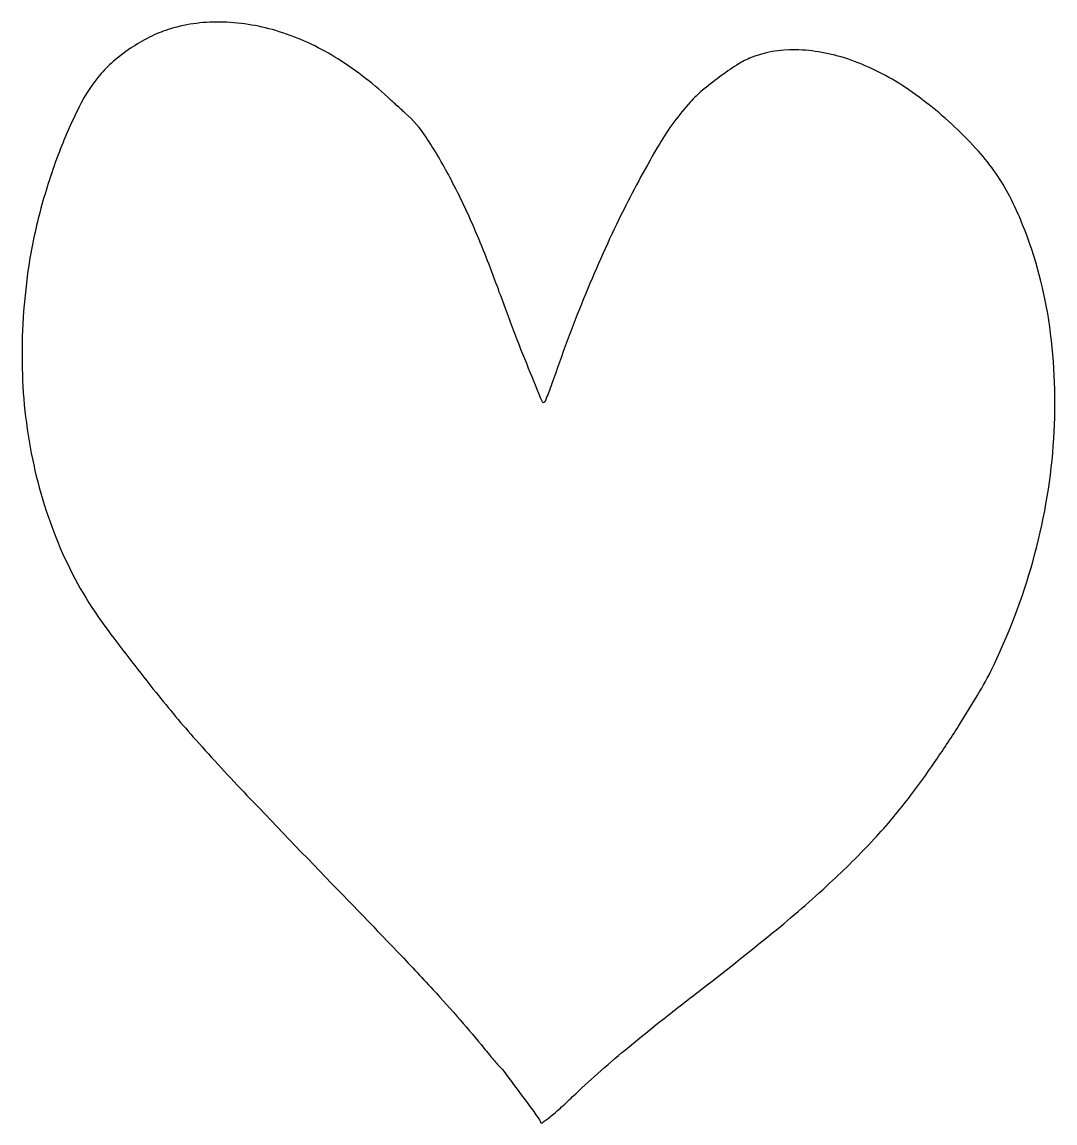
# Model space of a CAD drawing. Extents: x 0 to 360, y 1 to 384.
import ezdxf

# ---------------------------------------------------------------- set-up
doc = ezdxf.new("R2010")
doc.units = 0

msp = doc.modelspace()

# ---------------------------------------------------------------- linework, layer by layer
msp.add_lwpolyline([(51.903528, 381.643752, 0.04114), (45.472291, 379.148708, 0.030259), (38.807971, 375.396295, 0.030321), (32.664362, 370.879746, 0.042097), (27.803389, 366.083407, 0.061385), (20.166069, 354.560831, 0.026008), (12.750568, 337.532367, 0.024988), (6.545849, 318.078233, 0.027621), (2.554033, 298.738734, 0.042648), (0.329913, 263.524592, 0.048319), (4.337833, 229.927156, 0.050685), (14.416939, 199.160228, 0.056972), (30.197245, 172.331101, 0.006713), (46.906555, 150.753681, 0.01348), (60.77391, 134.2668, 0.009146), (78.553878, 114.972014, 0.001672), (112.208084, 80, -0.001603), (130.700745, 60.788563, -0.00474), (143.232888, 47.434353, -0.006689), (152.707268, 36.86442, -0.008918), (161.008939, 27, 0.002027), (162.762977, 24.856495, 0.002891), (164.33898, 22.96875, 0.001598), (165.684619, 21.386042, 0.043058), (166.077263, 21, -0.059442), (167.433822, 19.576136, -0.001098), (173.641203, 11.243443, -0.001014), (179.846056, 2.840281, -0.065109), (180.72442, 1.247504, 0.491269), (181.317593, 1.074629, 0.011355), (183.99194, 3.117824, 0.015145), (187.457441, 6.068895, 0.00671), (191.857946, 10.161045, -0.009249), (200.585871, 18.195144, -0.0075), (210.229699, 26.493224, -0.006403), (221.539035, 35.689745, -0.003677), (235.39436, 46.5, 0.007465), (261.533561, 67.214887, 0.015275), (281.271534, 84.374012, 0.01899), (296.734533, 99.798212, 0.025135), (309.519913, 115.026295, 0.011456), (317.686461, 126.339411, 0.008816), (326.092719, 139.039252, 0.008918), (333.521647, 151.176775, 0.021315), (338.479972, 160.5, 0.046582), (352.711748, 199.120746, 0.048816), (359.263237, 239.104714, 0.050843), (357.832565, 278.024151, 0.060636), (348.416618, 313.495704, 0.022873), (343.959389, 323.309405, 0.033741), (339.100352, 331.424312, 0.032258), (333.024817, 339.069862, 0.01866), (324.819049, 347.476971, 0.045828), (306.40039, 362.027565, 0.06358), (287.478638, 371.168434, 0.074248), (269.388791, 374.363394, 0.105334), (253.373362, 371.394369, 0.045976), (248.958127, 369.067139, 0.014761), (242.864214, 364.839747, 0.01515), (236.910997, 360.158979, 0.034885), (232.8094, 356.210788, 0.050373), (222.024499, 341.544181, 0.018016), (209.621336, 318.697208, 0.016908), (197.162617, 291.352835, 0.014803), (185.976399, 262, -0.003457), (184.66293, 258.303499, -0.005022), (183.448772, 255.061797, -0.00263), (182.380607, 252.337551, -0.082345), (182.008302, 251.72101, -0.560376), (181.307497, 251.832901, -0.001297), (176.527588, 263.516818, -0.005538), (171.30503, 276.797948, -0.003781), (165.651911, 292, 0.014512), (157.558049, 312.413618, 0.020422), (149.086603, 330.070636, 0.022767), (140.848582, 344.012033, 0.068271), (133.606516, 352.343478, -0.003598), (132.529574, 353.299714, -0.001154), (130.943789, 354.734939, -0.001151), (129.18591, 356.34072, -0.001287), (127.5, 357.895907, 0.049231), (109.159069, 371.817918, 0.061708), (89.743884, 380.666678, 0.067604), (70.313443, 383.989549, 0.08073)], format="xyb", close=True)

doc.saveas('drawing.dxf')
